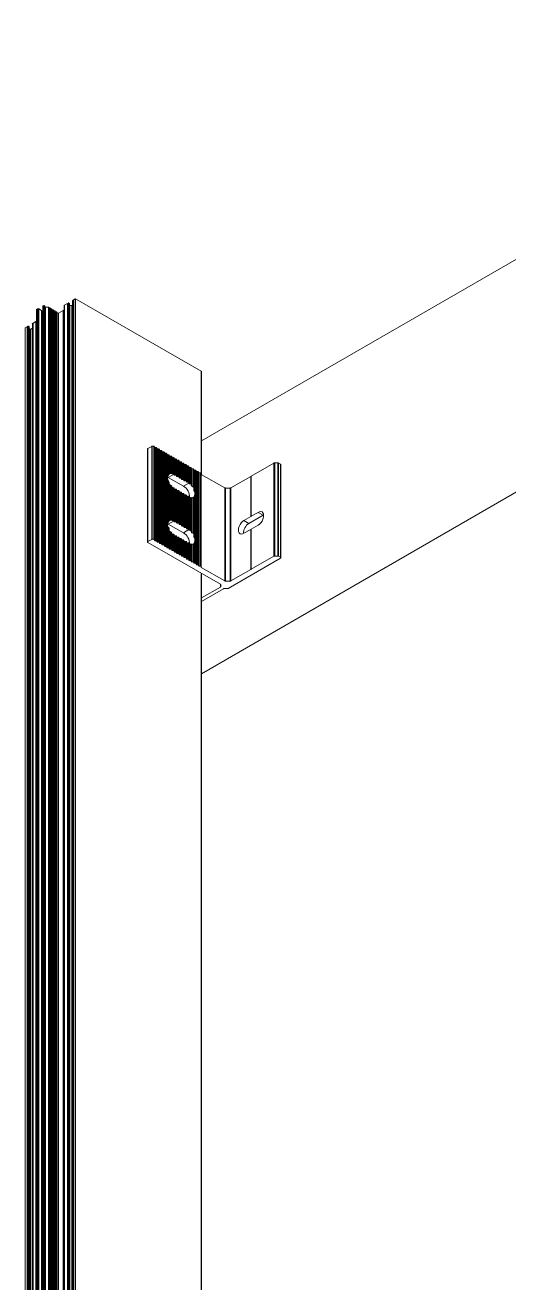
# Model space of a CAD drawing. Header units: millimetres. Extents: x 39 to 459, y 26 to 647.
# Drawn here: x 79.12 to 85.9, y 147.49 to 165.14 of the extents above; entities that cross this region are included whole.
import ezdxf

# ---------------------------------------------------------------- set-up
doc = ezdxf.new("R2010")
doc.units = ezdxf.units.MM

msp = doc.modelspace()

# ---------------------------------------------------------------- linework, layer by layer
at = {"color": 7, "linetype": 'Continuous', "lineweight": 15}
for p, q in [((91.695, 165.137), (81.588, 159.304)), ((81.588, 156.037), (91.695, 161.871)), ((79.276, 161.146), (79.276, 130.44)), ((79.277, 161.147), (79.29, 161.155)), ((79.277, 161.147), (79.277, 130.441)), ((79.29, 161.155), (79.29, 130.449)), ((79.293, 161.155), (79.293, 130.45)), ((79.293, 161.155), (79.304, 161.155)), ((79.304, 161.155), (79.304, 130.45)), ((79.307, 161.155), (79.307, 130.449)), ((79.307, 161.155), (79.343, 161.133)), ((79.343, 161.133), (79.343, 130.428)), ((79.362, 161.195), (79.362, 130.49)), ((79.363, 161.197), (79.376, 161.204)), ((79.363, 161.197), (79.363, 130.491)), ((79.376, 161.204), (79.376, 130.499)), ((79.382, 161.204), (79.382, 130.499)), ((79.382, 161.204), (79.39, 161.199)), ((79.39, 161.199), (79.39, 130.494)), ((79.391, 130.492), (79.391, 161.198)), ((79.391, 161.187), (79.4, 161.182)), ((79.4, 161.182), (79.4, 130.477)), ((79.403, 161.182), (79.403, 130.476)), ((79.403, 161.182), (79.441, 161.182)), ((79.441, 161.182), (79.441, 130.476)), ((79.447, 161.178), (79.447, 130.472)), ((79.453, 161.169), (79.453, 130.463)), ((79.453, 161.169), (79.464, 161.169)), ((79.464, 161.169), (79.464, 130.463)), ((79.47, 161.165), (79.47, 130.459)), ((79.476, 161.156), (79.476, 130.45)), ((79.476, 161.156), (79.486, 161.156)), ((79.486, 161.156), (79.486, 130.45)), ((79.492, 161.152), (79.492, 130.446)), ((79.498, 161.142), (79.498, 130.437)), ((79.498, 161.142), (79.509, 161.142)), ((79.509, 161.142), (79.509, 130.437)), ((79.515, 161.139), (79.515, 130.433)), ((79.584, 161.096), (79.648, 161.133)), ((79.648, 161.133), (79.648, 128.14)), ((79.648, 161.133), (79.656, 161.133)), ((79.656, 161.137), (79.663, 161.141)), ((79.656, 161.137), (79.656, 128.145)), ((79.663, 161.202), (79.663, 128.21)), ((79.669, 161.21), (79.708, 161.233)), ((79.669, 161.21), (79.669, 128.218)), ((79.708, 161.233), (79.708, 128.241)), ((79.709, 161.233), (79.719, 161.238)), ((79.709, 161.233), (79.709, 128.241)), ((79.719, 161.238), (79.719, 128.246)), ((79.728, 161.238), (79.728, 128.246)), ((79.728, 161.238), (79.737, 161.233)), ((79.737, 161.233), (79.737, 128.241)), ((79.738, 128.239), (79.738, 161.231)), ((79.738, 161.206), (79.742, 161.204)), ((79.742, 161.204), (79.742, 128.211)), ((79.742, 161.204), (79.771, 161.204)), ((79.771, 161.204), (79.782, 161.21)), ((79.771, 161.204), (79.771, 128.211)), ((79.782, 161.273), (79.782, 128.281)), ((79.784, 161.275), (79.793, 161.282)), ((79.784, 161.275), (79.784, 128.283)), ((79.793, 161.282), (79.819, 161.297)), ((79.793, 161.282), (79.793, 128.29)), ((79.793, 161.282), (79.793, 128.289)), ((79.819, 161.297), (79.819, 128.304)), ((79.824, 161.297), (79.824, 128.304)), ((79.824, 161.297), (81.586, 160.28)), ((79.218, 160.949), (79.227, 160.955)), ((79.227, 160.955), (79.267, 160.978)), ((79.227, 160.955), (79.227, 127.963)), ((79.227, 160.955), (79.227, 127.963)), ((79.267, 160.978), (79.267, 127.986)), ((79.343, 161.127), (79.352, 161.128)), ((79.352, 161.128), (79.352, 130.423)), ((79.352, 161.128), (79.362, 161.123)), ((79.521, 161.129), (79.521, 130.424)), ((79.521, 161.129), (79.532, 161.129)), ((79.532, 161.129), (79.532, 130.424)), ((79.538, 161.126), (79.538, 130.42)), ((79.544, 161.116), (79.544, 130.411)), ((79.544, 161.116), (79.554, 161.116)), ((79.554, 161.116), (79.554, 130.411)), ((79.56, 161.113), (79.56, 130.407)), ((79.561, 161.105), (79.561, 130.4)), ((79.561, 161.105), (79.578, 161.096)), ((79.578, 161.096), (79.578, 130.39)), ((79.584, 161.096), (79.584, 130.39)), ((79.116, 160.89), (79.116, 127.898)), ((79.117, 160.892), (79.143, 160.906)), ((79.117, 160.892), (79.117, 127.899)), ((79.143, 160.907), (79.154, 160.912)), ((79.143, 160.907), (79.143, 127.914)), ((79.143, 160.906), (79.143, 127.914)), ((79.154, 160.912), (79.154, 127.92)), ((79.162, 160.912), (79.162, 127.919)), ((79.162, 160.912), (79.171, 160.906)), ((79.171, 160.906), (79.171, 127.914)), ((79.172, 127.912), (79.172, 160.905)), ((79.172, 160.88), (79.188, 160.871)), ((79.188, 160.871), (79.188, 127.878)), ((79.194, 160.871), (79.217, 160.884)), ((79.194, 160.871), (79.194, 127.878)), ((79.217, 160.947), (79.217, 127.954)), ((79.218, 160.949), (79.218, 127.957)), ((81.588, 158.833), (81.588, 160.278)), ((80.834, 159.191), (80.834, 157.884)), ((80.838, 159.197), (80.891, 159.227)), ((80.838, 159.197), (80.838, 157.891)), ((80.891, 159.227), (80.891, 157.921)), ((80.898, 159.229), (80.898, 157.923)), ((80.898, 159.229), (80.92, 159.229)), ((80.92, 159.229), (80.92, 157.923)), ((80.93, 159.223), (80.93, 157.917)), ((80.94, 159.209), (80.94, 157.903)), ((80.94, 159.209), (80.955, 159.209)), ((80.955, 159.209), (80.955, 157.903)), ((80.965, 159.204), (80.965, 157.897)), ((80.975, 159.19), (80.975, 157.883)), ((80.975, 159.19), (80.989, 159.19)), ((80.989, 159.19), (80.989, 157.883)), ((80.999, 159.184), (80.999, 157.877)), ((81.009, 159.17), (81.009, 157.863)), ((81.009, 159.17), (81.023, 159.17)), ((81.023, 159.17), (81.023, 157.863)), ((81.033, 159.164), (81.033, 157.857)), ((81.043, 159.15), (81.043, 157.843)), ((81.043, 159.15), (81.058, 159.15)), ((81.058, 159.15), (81.058, 157.843)), ((81.068, 159.144), (81.068, 157.837)), ((81.078, 159.13), (81.078, 157.823)), ((81.078, 159.13), (81.092, 159.13)), ((81.092, 159.13), (81.092, 157.823)), ((81.102, 159.124), (81.102, 157.818)), ((81.112, 159.11), (81.112, 158.789)), ((81.112, 159.11), (81.126, 159.11)), ((81.126, 159.11), (81.126, 158.823)), ((81.136, 159.104), (81.136, 158.837)), ((81.146, 159.09), (81.146, 158.843)), ((81.146, 159.09), (81.161, 159.09)), ((81.161, 159.09), (81.161, 158.848)), ((81.171, 159.085), (81.171, 158.848)), ((81.181, 159.071), (81.181, 158.84)), ((81.181, 159.071), (81.195, 159.071)), ((81.195, 159.071), (81.195, 158.841)), ((81.205, 159.065), (81.205, 158.836)), ((81.215, 159.051), (81.215, 158.822)), ((81.215, 159.051), (81.229, 159.051)), ((81.229, 159.051), (81.229, 158.822)), ((81.239, 159.045), (81.239, 158.816)), ((81.249, 159.031), (81.249, 158.802)), ((81.249, 159.031), (81.264, 159.031)), ((81.264, 159.031), (81.264, 158.802)), ((81.274, 159.025), (81.274, 158.797)), ((81.205, 158.837), (81.124, 158.791)), ((81.284, 159.011), (81.284, 158.782)), ((81.284, 159.011), (81.298, 159.011)), ((81.298, 159.011), (81.298, 158.782)), ((81.308, 159.005), (81.308, 158.777)), ((81.318, 158.991), (81.318, 158.763)), ((81.318, 158.991), (81.332, 158.991)), ((81.332, 158.991), (81.332, 158.763)), ((81.342, 158.986), (81.342, 158.757)), ((81.352, 158.972), (81.352, 158.743)), ((81.352, 158.972), (81.367, 158.972)), ((81.367, 158.972), (81.367, 158.743)), ((81.377, 158.966), (81.377, 158.737)), ((81.387, 158.952), (81.387, 158.723)), ((81.387, 158.952), (81.401, 158.952)), ((81.401, 158.952), (81.401, 158.723)), ((81.411, 158.946), (81.411, 158.717)), ((81.421, 158.932), (81.421, 158.702)), ((81.421, 158.932), (81.435, 158.932)), ((81.435, 158.932), (81.435, 158.701)), ((81.445, 158.926), (81.445, 158.691)), ((81.455, 158.912), (81.455, 158.667)), ((81.455, 158.912), (81.47, 158.912)), ((81.47, 158.912), (81.47, 158.661)), ((81.48, 158.906), (81.48, 158.644)), ((81.49, 158.892), (81.49, 158.595)), ((81.49, 158.892), (81.504, 158.892)), ((81.504, 158.892), (81.504, 157.586)), ((81.514, 158.886), (81.514, 157.58)), ((81.524, 158.872), (81.524, 157.566)), ((81.524, 158.872), (81.538, 158.872)), ((81.538, 158.872), (81.538, 157.566)), ((81.548, 158.867), (81.548, 157.56)), ((81.558, 158.853), (81.558, 157.546)), ((81.558, 158.853), (81.573, 158.853)), ((81.573, 158.853), (81.573, 157.546)), ((81.583, 158.847), (81.583, 157.54)), ((82.288, 158.81), (82.604, 158.992)), ((82.604, 158.992), (82.604, 157.686)), ((82.616, 158.995), (82.616, 157.688)), ((82.616, 158.995), (82.659, 158.995)), ((82.659, 158.995), (82.659, 157.688)), ((82.67, 158.992), (82.67, 157.686)), ((82.67, 158.992), (82.697, 158.977)), ((82.697, 158.977), (82.697, 157.67)), ((82.701, 157.664), (82.701, 158.97)), ((81.112, 158.778), (81.112, 158.136)), ((81.113, 158.796), (81.124, 158.791)), ((81.336, 158.668), (81.124, 158.791)), ((81.126, 158.744), (81.126, 158.17)), ((81.136, 158.719), (81.136, 158.184)), ((81.146, 158.685), (81.146, 158.189)), ((81.161, 158.679), (81.161, 158.195)), ((81.171, 158.668), (81.171, 158.195)), ((81.205, 158.828), (81.205, 158.836)), ((81.229, 158.822), (81.215, 158.822)), ((81.239, 158.808), (81.239, 158.816)), ((81.264, 158.802), (81.249, 158.802)), ((81.274, 158.788), (81.274, 158.797)), ((81.298, 158.782), (81.284, 158.782)), ((81.308, 158.768), (81.308, 158.777)), ((81.332, 158.763), (81.318, 158.763)), ((81.411, 158.712), (81.336, 158.668)), ((81.342, 158.749), (81.342, 158.757)), ((81.367, 158.743), (81.352, 158.743)), ((81.377, 158.729), (81.377, 158.737)), ((81.401, 158.723), (81.387, 158.723)), ((81.411, 158.712), (81.411, 158.717)), ((81.586, 158.834), (81.586, 157.528)), ((81.915, 158.644), (81.586, 158.834)), ((82.002, 158.644), (82.279, 158.805)), ((82.279, 158.805), (82.279, 158.241)), ((82.288, 158.805), (82.279, 158.805)), ((82.288, 158.81), (82.288, 158.246)), ((81.181, 158.648), (81.181, 158.187)), ((81.195, 158.646), (81.195, 158.188)), ((81.205, 158.64), (81.205, 158.183)), ((81.215, 158.626), (81.215, 158.169)), ((81.229, 158.626), (81.215, 158.626)), ((81.229, 158.626), (81.229, 158.169)), ((81.239, 158.62), (81.239, 158.163)), ((81.249, 158.606), (81.249, 158.149)), ((81.264, 158.606), (81.249, 158.606)), ((81.264, 158.606), (81.264, 158.149)), ((81.274, 158.601), (81.274, 158.143)), ((81.284, 158.586), (81.284, 158.129)), ((81.298, 158.586), (81.284, 158.586)), ((81.298, 158.586), (81.298, 158.129)), ((81.308, 158.581), (81.308, 158.123)), ((81.318, 158.567), (81.318, 158.109)), ((81.332, 158.567), (81.318, 158.567)), ((81.332, 158.567), (81.332, 158.109)), ((81.342, 158.561), (81.342, 158.104)), ((81.352, 158.547), (81.352, 158.09)), ((81.367, 158.547), (81.352, 158.547)), ((81.367, 158.547), (81.367, 158.09)), ((81.377, 158.541), (81.377, 158.084)), ((81.387, 158.527), (81.387, 158.07)), ((81.401, 158.527), (81.387, 158.527)), ((81.401, 158.527), (81.401, 158.07)), ((81.411, 158.521), (81.411, 158.064)), ((81.421, 158.508), (81.421, 158.049)), ((81.435, 158.51), (81.435, 158.047)), ((81.445, 158.508), (81.445, 158.038)), ((81.455, 158.503), (81.455, 158.014)), ((81.47, 158.51), (81.47, 158.008)), ((81.48, 158.644), (81.48, 158.625)), ((81.48, 158.518), (81.48, 158.515)), ((81.48, 158.515), (81.48, 157.991)), ((81.49, 158.536), (81.49, 157.942)), ((81.915, 158.644), (81.915, 157.338)), ((81.926, 158.642), (81.926, 157.335)), ((81.926, 158.642), (81.99, 158.642)), ((81.99, 158.642), (81.99, 157.335)), ((82.002, 158.644), (82.002, 157.338)), ((81.124, 158.137), (81.113, 158.143)), ((81.205, 158.184), (81.124, 158.137)), ((81.336, 158.015), (81.124, 158.137)), ((81.205, 158.175), (81.205, 158.183)), ((81.229, 158.169), (81.215, 158.169)), ((81.239, 158.155), (81.239, 158.163)), ((81.264, 158.149), (81.249, 158.149)), ((81.274, 158.135), (81.274, 158.143)), ((82.185, 158.187), (82.279, 158.241)), ((82.255, 158.146), (82.185, 158.187)), ((82.453, 158.26), (82.255, 158.146)), ((82.279, 158.241), (82.288, 158.241)), ((82.288, 158.246), (82.383, 158.301)), ((82.288, 158.246), (82.288, 158.241)), ((82.453, 158.26), (82.383, 158.301)), ((82.453, 158.26), (82.46, 158.264)), ((81.112, 158.125), (81.112, 157.804)), ((81.126, 158.09), (81.126, 157.804)), ((81.136, 158.065), (81.136, 157.798)), ((81.146, 158.032), (81.146, 157.784)), ((81.161, 158.026), (81.161, 157.784)), ((81.171, 158.015), (81.171, 157.778)), ((81.181, 157.994), (81.181, 157.764)), ((81.195, 157.993), (81.195, 157.764)), ((81.205, 157.987), (81.205, 157.758)), ((81.215, 157.973), (81.215, 157.744)), ((81.229, 157.973), (81.215, 157.973)), ((81.229, 157.973), (81.229, 157.744)), ((81.239, 157.967), (81.239, 157.738)), ((81.298, 158.129), (81.284, 158.129)), ((81.308, 158.115), (81.308, 158.123)), ((81.332, 158.109), (81.318, 158.109)), ((81.411, 158.058), (81.336, 158.015)), ((81.342, 158.095), (81.342, 158.104)), ((81.367, 158.09), (81.352, 158.09)), ((81.377, 158.075), (81.377, 158.084)), ((81.401, 158.07), (81.387, 158.07)), ((81.411, 158.058), (81.411, 158.064)), ((81.48, 157.972), (81.48, 157.991)), ((82.185, 158.007), (82.279, 158.062)), ((82.279, 158.062), (82.279, 157.498)), ((82.279, 158.062), (82.288, 158.062)), ((82.288, 158.066), (82.383, 158.121)), ((82.288, 158.066), (82.288, 157.503)), ((80.838, 157.891), (80.891, 157.921)), ((81.855, 157.291), (80.838, 157.878)), ((80.898, 157.923), (80.92, 157.923)), ((80.93, 157.917), (80.93, 157.909)), ((80.94, 157.903), (80.955, 157.903)), ((80.965, 157.897), (80.965, 157.889)), ((80.975, 157.883), (80.989, 157.883)), ((80.999, 157.877), (80.999, 157.869)), ((81.009, 157.863), (81.023, 157.863)), ((81.033, 157.857), (81.033, 157.849)), ((81.043, 157.843), (81.058, 157.843)), ((81.068, 157.837), (81.068, 157.829)), ((81.078, 157.823), (81.092, 157.823)), ((81.102, 157.818), (81.102, 157.809)), ((81.112, 157.804), (81.126, 157.804)), ((81.136, 157.798), (81.136, 157.79)), ((81.146, 157.784), (81.161, 157.784)), ((81.171, 157.778), (81.171, 157.77)), ((81.249, 157.953), (81.249, 157.724)), ((81.264, 157.953), (81.249, 157.953)), ((81.264, 157.953), (81.264, 157.724)), ((81.274, 157.947), (81.274, 157.719)), ((81.284, 157.933), (81.284, 157.705)), ((81.298, 157.933), (81.284, 157.933)), ((81.298, 157.933), (81.298, 157.705)), ((81.308, 157.927), (81.308, 157.699)), ((81.318, 157.913), (81.318, 157.685)), ((81.332, 157.913), (81.318, 157.913)), ((81.332, 157.913), (81.332, 157.685)), ((81.342, 157.908), (81.342, 157.679)), ((81.352, 157.894), (81.352, 157.665)), ((81.367, 157.894), (81.352, 157.894)), ((81.367, 157.894), (81.367, 157.665)), ((81.377, 157.888), (81.377, 157.659)), ((81.387, 157.874), (81.387, 157.645)), ((81.401, 157.874), (81.387, 157.874)), ((81.401, 157.874), (81.401, 157.645)), ((81.411, 157.868), (81.411, 157.639)), ((81.421, 157.855), (81.421, 157.625)), ((81.435, 157.856), (81.435, 157.625)), ((81.445, 157.854), (81.445, 157.619)), ((81.455, 157.85), (81.455, 157.605)), ((81.47, 157.856), (81.47, 157.605)), ((81.48, 157.862), (81.48, 157.864)), ((81.48, 157.862), (81.48, 157.6)), ((81.49, 157.883), (81.49, 157.586)), ((81.181, 157.764), (81.195, 157.764)), ((81.205, 157.758), (81.205, 157.75)), ((81.215, 157.744), (81.229, 157.744)), ((81.239, 157.738), (81.239, 157.73)), ((81.249, 157.724), (81.264, 157.724)), ((81.274, 157.719), (81.274, 157.71)), ((81.284, 157.705), (81.298, 157.705)), ((81.308, 157.699), (81.308, 157.69)), ((81.318, 157.685), (81.332, 157.685)), ((81.342, 157.679), (81.342, 157.671)), ((81.352, 157.665), (81.367, 157.665)), ((81.377, 157.659), (81.377, 157.651)), ((81.387, 157.645), (81.401, 157.645)), ((81.411, 157.639), (81.411, 157.631)), ((81.421, 157.625), (81.435, 157.625)), ((81.445, 157.619), (81.445, 157.611)), ((81.455, 157.605), (81.47, 157.605)), ((81.963, 157.234), (82.697, 157.657)), ((82.288, 157.503), (82.604, 157.686)), ((82.616, 157.688), (82.659, 157.688)), ((82.67, 157.686), (82.697, 157.67)), ((81.48, 157.6), (81.48, 157.591)), ((81.49, 157.586), (81.504, 157.586)), ((81.514, 157.58), (81.514, 157.572)), ((81.524, 157.566), (81.538, 157.566)), ((81.548, 157.56), (81.548, 157.552)), ((81.558, 157.546), (81.573, 157.546)), ((81.583, 157.54), (81.583, 157.532)), ((81.915, 157.338), (81.586, 157.528)), ((81.588, 128.972), (81.588, 157.445)), ((82.002, 157.338), (82.279, 157.498)), ((82.288, 157.498), (82.279, 157.498)), ((82.288, 157.498), (82.288, 157.503)), ((81.588, 157.099), (81.855, 157.253)), ((81.859, 157.259), (81.859, 157.284)), ((81.926, 157.335), (81.99, 157.335)), ((81.588, 157.05), (81.897, 157.228)), ((81.952, 157.231), (81.908, 157.231))]:
    msp.add_line(p, q, dxfattribs=at)
at = {"color": 8, "linetype": 'Continuous', "lineweight": 15}
for p, q in [((81.586, 160.28), (81.586, 158.834)), ((81.586, 157.446), (81.586, 128.972)), ((81.855, 157.291), (81.855, 157.253))]:
    msp.add_line(p, q, dxfattribs=at)
at = {"color": 7, "linetype": 'Continuous', "lineweight": 15, "flags": 128}
for points in [[(79.441, 161.182), (79.442, 161.182), (79.443, 161.181), (79.444, 161.181), (79.445, 161.181), (79.446, 161.18), (79.447, 161.179), (79.447, 161.179), (79.447, 161.178)], [(79.447, 161.172), (79.447, 161.171), (79.448, 161.171), (79.448, 161.17), (79.449, 161.17), (79.45, 161.169), (79.451, 161.169), (79.452, 161.169), (79.453, 161.169)], [(79.464, 161.169), (79.465, 161.169), (79.466, 161.168), (79.467, 161.168), (79.468, 161.168), (79.469, 161.167), (79.469, 161.166), (79.47, 161.166), (79.47, 161.165)], [(79.47, 161.159), (79.47, 161.158), (79.47, 161.158), (79.471, 161.157), (79.472, 161.157), (79.472, 161.156), (79.473, 161.156), (79.475, 161.156), (79.476, 161.156)], [(79.486, 161.156), (79.488, 161.155), (79.489, 161.155), (79.49, 161.155), (79.491, 161.155), (79.491, 161.154), (79.492, 161.153), (79.492, 161.153), (79.492, 161.152)], [(79.492, 161.146), (79.493, 161.145), (79.493, 161.145), (79.493, 161.144), (79.494, 161.143), (79.495, 161.143), (79.496, 161.143), (79.497, 161.143), (79.498, 161.142)], [(79.509, 161.142), (79.51, 161.142), (79.511, 161.142), (79.512, 161.142), (79.513, 161.141), (79.514, 161.141), (79.515, 161.14), (79.515, 161.14), (79.515, 161.139)], [(79.515, 161.133), (79.515, 161.132), (79.515, 161.132), (79.516, 161.131), (79.517, 161.13), (79.518, 161.13), (79.519, 161.13), (79.52, 161.129), (79.521, 161.129)], [(79.532, 161.129), (79.533, 161.129), (79.534, 161.129), (79.535, 161.129), (79.536, 161.128), (79.537, 161.128), (79.537, 161.127), (79.538, 161.127), (79.538, 161.126)], [(79.538, 161.12), (79.538, 161.119), (79.538, 161.118), (79.539, 161.118), (79.539, 161.117), (79.54, 161.117), (79.541, 161.117), (79.542, 161.116), (79.544, 161.116)], [(79.554, 161.116), (79.555, 161.116), (79.557, 161.116), (79.558, 161.116), (79.559, 161.115), (79.559, 161.115), (79.56, 161.114), (79.56, 161.114), (79.56, 161.113)], [(80.92, 159.229), (80.922, 159.229), (80.924, 159.229), (80.926, 159.228), (80.927, 159.227), (80.929, 159.227), (80.93, 159.226), (80.93, 159.225), (80.93, 159.223)], [(80.93, 159.215), (80.931, 159.214), (80.931, 159.213), (80.932, 159.212), (80.933, 159.211), (80.935, 159.21), (80.936, 159.21), (80.938, 159.209), (80.94, 159.209)], [(80.955, 159.209), (80.957, 159.209), (80.958, 159.209), (80.96, 159.208), (80.962, 159.208), (80.963, 159.207), (80.964, 159.206), (80.964, 159.205), (80.965, 159.204)], [(80.965, 159.195), (80.965, 159.194), (80.965, 159.193), (80.966, 159.192), (80.968, 159.191), (80.969, 159.191), (80.971, 159.19), (80.973, 159.19), (80.975, 159.19)], [(80.989, 159.19), (80.991, 159.189), (80.993, 159.189), (80.995, 159.189), (80.996, 159.188), (80.997, 159.187), (80.998, 159.186), (80.999, 159.185), (80.999, 159.184)], [(80.999, 159.175), (80.999, 159.174), (81, 159.173), (81.001, 159.172), (81.002, 159.171), (81.003, 159.171), (81.005, 159.17), (81.007, 159.17), (81.009, 159.17)], [(81.023, 159.17), (81.025, 159.17), (81.027, 159.169), (81.029, 159.169), (81.03, 159.168), (81.032, 159.167), (81.033, 159.166), (81.033, 159.165), (81.033, 159.164)], [(81.033, 159.156), (81.034, 159.155), (81.034, 159.153), (81.035, 159.152), (81.036, 159.152), (81.038, 159.151), (81.04, 159.15), (81.041, 159.15), (81.043, 159.15)], [(81.058, 159.15), (81.06, 159.15), (81.062, 159.149), (81.063, 159.149), (81.065, 159.148), (81.066, 159.147), (81.067, 159.146), (81.067, 159.145), (81.068, 159.144)], [(81.068, 159.136), (81.068, 159.135), (81.068, 159.134), (81.069, 159.133), (81.071, 159.132), (81.072, 159.131), (81.074, 159.131), (81.076, 159.13), (81.078, 159.13)], [(81.092, 159.13), (81.094, 159.13), (81.096, 159.13), (81.098, 159.129), (81.099, 159.128), (81.1, 159.128), (81.101, 159.127), (81.102, 159.125), (81.102, 159.124)], [(81.102, 159.116), (81.102, 159.115), (81.103, 159.114), (81.104, 159.113), (81.105, 159.112), (81.106, 159.111), (81.108, 159.111), (81.11, 159.11), (81.112, 159.11)], [(81.126, 159.11), (81.128, 159.11), (81.13, 159.11), (81.132, 159.109), (81.133, 159.109), (81.135, 159.108), (81.136, 159.107), (81.136, 159.106), (81.136, 159.104)], [(81.136, 159.096), (81.137, 159.095), (81.137, 159.094), (81.138, 159.093), (81.139, 159.092), (81.141, 159.091), (81.143, 159.091), (81.144, 159.091), (81.146, 159.09)], [(81.161, 159.09), (81.163, 159.09), (81.165, 159.09), (81.166, 159.089), (81.168, 159.089), (81.169, 159.088), (81.17, 159.087), (81.171, 159.086), (81.171, 159.085)], [(81.171, 159.076), (81.171, 159.075), (81.171, 159.074), (81.172, 159.073), (81.174, 159.072), (81.175, 159.072), (81.177, 159.071), (81.179, 159.071), (81.181, 159.071)], [(81.195, 159.071), (81.197, 159.07), (81.199, 159.07), (81.201, 159.07), (81.202, 159.069), (81.203, 159.068), (81.204, 159.067), (81.205, 159.066), (81.205, 159.065)], [(81.205, 159.057), (81.205, 159.055), (81.206, 159.054), (81.207, 159.053), (81.208, 159.052), (81.209, 159.052), (81.211, 159.051), (81.213, 159.051), (81.215, 159.051)], [(81.229, 159.051), (81.231, 159.051), (81.233, 159.05), (81.235, 159.05), (81.236, 159.049), (81.238, 159.048), (81.239, 159.047), (81.239, 159.046), (81.239, 159.045)], [(81.239, 159.037), (81.24, 159.036), (81.24, 159.035), (81.241, 159.034), (81.242, 159.033), (81.244, 159.032), (81.246, 159.031), (81.247, 159.031), (81.249, 159.031)], [(81.264, 159.031), (81.266, 159.031), (81.268, 159.031), (81.269, 159.03), (81.271, 159.029), (81.272, 159.028), (81.273, 159.027), (81.274, 159.026), (81.274, 159.025)], [(81.274, 159.017), (81.274, 159.016), (81.275, 159.015), (81.275, 159.014), (81.277, 159.013), (81.278, 159.012), (81.28, 159.012), (81.282, 159.011), (81.284, 159.011)], [(81.161, 158.848), (81.161, 158.848), (81.164, 158.849), (81.167, 158.85), (81.17, 158.849), (81.171, 158.849), (81.171, 158.848)], [(81.171, 158.848), (81.171, 158.847), (81.171, 158.845), (81.171, 158.843)], [(81.171, 158.843), (81.171, 158.843), (81.172, 158.842), (81.173, 158.841), (81.176, 158.84), (81.18, 158.84), (81.181, 158.84)], [(81.298, 159.011), (81.3, 159.011), (81.302, 159.011), (81.304, 159.01), (81.305, 159.009), (81.306, 159.009), (81.307, 159.008), (81.308, 159.007), (81.308, 159.005)], [(81.308, 158.997), (81.308, 158.996), (81.309, 158.995), (81.31, 158.994), (81.311, 158.993), (81.313, 158.992), (81.314, 158.992), (81.316, 158.991), (81.318, 158.991)], [(81.332, 158.991), (81.334, 158.991), (81.336, 158.991), (81.338, 158.99), (81.339, 158.99), (81.341, 158.989), (81.342, 158.988), (81.342, 158.987), (81.342, 158.986)], [(81.342, 158.977), (81.343, 158.976), (81.343, 158.975), (81.344, 158.974), (81.345, 158.973), (81.347, 158.972), (81.349, 158.972), (81.35, 158.972), (81.352, 158.972)], [(81.367, 158.972), (81.369, 158.971), (81.371, 158.971), (81.372, 158.971), (81.374, 158.97), (81.375, 158.969), (81.376, 158.968), (81.377, 158.967), (81.377, 158.966)], [(81.377, 158.957), (81.377, 158.956), (81.378, 158.955), (81.378, 158.954), (81.38, 158.953), (81.381, 158.953), (81.383, 158.952), (81.385, 158.952), (81.387, 158.952)], [(81.401, 158.952), (81.403, 158.952), (81.405, 158.951), (81.407, 158.951), (81.408, 158.95), (81.409, 158.949), (81.41, 158.948), (81.411, 158.947), (81.411, 158.946)], [(81.411, 158.938), (81.411, 158.937), (81.412, 158.935), (81.413, 158.934), (81.414, 158.934), (81.416, 158.933), (81.417, 158.932), (81.419, 158.932), (81.421, 158.932)], [(81.435, 158.932), (81.437, 158.932), (81.439, 158.931), (81.441, 158.931), (81.443, 158.93), (81.444, 158.929), (81.445, 158.928), (81.445, 158.927), (81.445, 158.926)], [(81.445, 158.918), (81.446, 158.917), (81.446, 158.916), (81.447, 158.915), (81.448, 158.914), (81.45, 158.913), (81.452, 158.912), (81.454, 158.912), (81.455, 158.912)], [(81.47, 158.912), (81.472, 158.912), (81.474, 158.912), (81.475, 158.911), (81.477, 158.91), (81.478, 158.909), (81.479, 158.908), (81.48, 158.907), (81.48, 158.906)], [(81.48, 158.898), (81.48, 158.897), (81.481, 158.896), (81.481, 158.895), (81.483, 158.894), (81.484, 158.893), (81.486, 158.893), (81.488, 158.892), (81.49, 158.892)], [(81.504, 158.892), (81.506, 158.892), (81.508, 158.892), (81.51, 158.891), (81.511, 158.891), (81.512, 158.89), (81.513, 158.889), (81.514, 158.888), (81.514, 158.886)], [(81.514, 158.878), (81.514, 158.877), (81.515, 158.876), (81.516, 158.875), (81.517, 158.874), (81.519, 158.873), (81.52, 158.873), (81.522, 158.873), (81.524, 158.872)], [(81.538, 158.872), (81.54, 158.872), (81.542, 158.872), (81.544, 158.871), (81.546, 158.871), (81.547, 158.87), (81.548, 158.869), (81.548, 158.868), (81.548, 158.867)], [(81.548, 158.858), (81.549, 158.857), (81.549, 158.856), (81.55, 158.855), (81.551, 158.854), (81.553, 158.854), (81.555, 158.853), (81.557, 158.853), (81.558, 158.853)], [(81.573, 158.853), (81.575, 158.852), (81.577, 158.852), (81.578, 158.852), (81.58, 158.851), (81.581, 158.85), (81.582, 158.849), (81.583, 158.848), (81.583, 158.847)], [(81.112, 158.778), (81.112, 158.787), (81.112, 158.789)], [(81.215, 158.822), (81.213, 158.822), (81.211, 158.823), (81.209, 158.823), (81.208, 158.824), (81.207, 158.825), (81.206, 158.826), (81.205, 158.827), (81.205, 158.828)], [(81.239, 158.816), (81.239, 158.817), (81.239, 158.819), (81.238, 158.82), (81.236, 158.82), (81.235, 158.821), (81.233, 158.822), (81.231, 158.822), (81.229, 158.822)], [(81.249, 158.802), (81.247, 158.802), (81.246, 158.803), (81.244, 158.803), (81.242, 158.804), (81.241, 158.805), (81.24, 158.806), (81.24, 158.807), (81.239, 158.808)], [(81.274, 158.797), (81.274, 158.798), (81.273, 158.799), (81.272, 158.8), (81.271, 158.801), (81.269, 158.801), (81.268, 158.802), (81.266, 158.802), (81.264, 158.802)], [(81.284, 158.782), (81.282, 158.783), (81.28, 158.783), (81.278, 158.783), (81.277, 158.784), (81.275, 158.785), (81.275, 158.786), (81.274, 158.787), (81.274, 158.788)], [(81.308, 158.777), (81.308, 158.778), (81.307, 158.779), (81.306, 158.78), (81.305, 158.781), (81.304, 158.782), (81.302, 158.782), (81.3, 158.782), (81.298, 158.782)], [(81.318, 158.763), (81.316, 158.763), (81.314, 158.763), (81.313, 158.764), (81.311, 158.764), (81.31, 158.765), (81.309, 158.766), (81.308, 158.767), (81.308, 158.768)], [(81.342, 158.757), (81.342, 158.758), (81.342, 158.759), (81.341, 158.76), (81.339, 158.761), (81.338, 158.762), (81.336, 158.762), (81.334, 158.763), (81.332, 158.763)], [(81.352, 158.743), (81.35, 158.743), (81.349, 158.743), (81.347, 158.744), (81.345, 158.745), (81.344, 158.745), (81.343, 158.746), (81.343, 158.747), (81.342, 158.749)], [(81.377, 158.737), (81.377, 158.738), (81.376, 158.739), (81.375, 158.74), (81.374, 158.741), (81.372, 158.742), (81.371, 158.742), (81.369, 158.743), (81.367, 158.743)], [(81.387, 158.723), (81.385, 158.723), (81.383, 158.723), (81.381, 158.724), (81.38, 158.725), (81.378, 158.726), (81.378, 158.727), (81.377, 158.728), (81.377, 158.729)], [(81.411, 158.717), (81.411, 158.718), (81.41, 158.719), (81.409, 158.72), (81.408, 158.721), (81.407, 158.722), (81.405, 158.723), (81.403, 158.723), (81.401, 158.723)], [(81.411, 158.712), (81.411, 158.71), (81.411, 158.709)], [(81.445, 158.691), (81.445, 158.687), (81.445, 158.684), (81.445, 158.68)], [(81.215, 158.626), (81.213, 158.626), (81.211, 158.627), (81.209, 158.627), (81.208, 158.628), (81.207, 158.629), (81.206, 158.63), (81.205, 158.631), (81.205, 158.632)], [(81.239, 158.62), (81.239, 158.621), (81.239, 158.623), (81.238, 158.624), (81.236, 158.624), (81.235, 158.625), (81.233, 158.626), (81.231, 158.626), (81.229, 158.626)], [(81.249, 158.606), (81.247, 158.606), (81.246, 158.607), (81.244, 158.607), (81.242, 158.608), (81.241, 158.609), (81.24, 158.61), (81.24, 158.611), (81.239, 158.612)], [(81.274, 158.601), (81.274, 158.602), (81.273, 158.603), (81.272, 158.604), (81.271, 158.605), (81.269, 158.605), (81.268, 158.606), (81.266, 158.606), (81.264, 158.606)], [(81.284, 158.586), (81.282, 158.587), (81.28, 158.587), (81.278, 158.587), (81.277, 158.588), (81.275, 158.589), (81.275, 158.59), (81.274, 158.591), (81.274, 158.592)], [(81.308, 158.581), (81.308, 158.582), (81.307, 158.583), (81.306, 158.584), (81.305, 158.585), (81.304, 158.586), (81.302, 158.586), (81.3, 158.586), (81.298, 158.586)], [(81.318, 158.567), (81.316, 158.567), (81.314, 158.567), (81.313, 158.568), (81.311, 158.568), (81.31, 158.569), (81.309, 158.57), (81.308, 158.571), (81.308, 158.572)], [(81.342, 158.561), (81.342, 158.562), (81.342, 158.563), (81.341, 158.564), (81.339, 158.565), (81.338, 158.566), (81.336, 158.566), (81.334, 158.567), (81.332, 158.567)], [(81.352, 158.547), (81.35, 158.547), (81.349, 158.547), (81.347, 158.548), (81.345, 158.549), (81.344, 158.549), (81.343, 158.55), (81.343, 158.551), (81.342, 158.553)], [(81.377, 158.541), (81.377, 158.542), (81.376, 158.543), (81.375, 158.544), (81.374, 158.545), (81.372, 158.546), (81.371, 158.546), (81.369, 158.547), (81.367, 158.547)], [(81.387, 158.527), (81.385, 158.527), (81.383, 158.527), (81.381, 158.528), (81.38, 158.529), (81.378, 158.53), (81.378, 158.531), (81.377, 158.532), (81.377, 158.533)], [(81.411, 158.521), (81.411, 158.522), (81.41, 158.523), (81.409, 158.524), (81.408, 158.525), (81.407, 158.526), (81.405, 158.527), (81.403, 158.527), (81.401, 158.527)], [(81.421, 158.508), (81.419, 158.508), (81.416, 158.509), (81.413, 158.51), (81.412, 158.511), (81.411, 158.513)], [(81.445, 158.508), (81.445, 158.508), (81.444, 158.509), (81.442, 158.51), (81.439, 158.51), (81.436, 158.51), (81.435, 158.51)], [(81.455, 158.503), (81.455, 158.503), (81.452, 158.502), (81.448, 158.502), (81.446, 158.502), (81.445, 158.503), (81.445, 158.503)], [(82.383, 158.121), (82.403, 158.136), (82.421, 158.156), (82.438, 158.179), (82.45, 158.205), (82.458, 158.231), (82.46, 158.256), (82.458, 158.278), (82.45, 158.295), (82.438, 158.306), (82.421, 158.311), (82.403, 158.309), (82.383, 158.301)], [(81.112, 158.136), (81.112, 158.134), (81.112, 158.125)], [(81.171, 158.195), (81.171, 158.195), (81.17, 158.196), (81.168, 158.196), (81.164, 158.196), (81.161, 158.195)], [(81.171, 158.19), (81.171, 158.192), (81.171, 158.193), (81.171, 158.195)], [(81.181, 158.187), (81.179, 158.187), (81.176, 158.187), (81.173, 158.187), (81.171, 158.188), (81.171, 158.19)], [(81.215, 158.169), (81.213, 158.169), (81.211, 158.169), (81.209, 158.17), (81.208, 158.171), (81.207, 158.171), (81.206, 158.172), (81.205, 158.173), (81.205, 158.175)], [(81.239, 158.163), (81.239, 158.164), (81.239, 158.165), (81.238, 158.166), (81.236, 158.167), (81.235, 158.168), (81.233, 158.168), (81.231, 158.169), (81.229, 158.169)], [(81.249, 158.149), (81.247, 158.149), (81.246, 158.149), (81.244, 158.15), (81.242, 158.151), (81.241, 158.152), (81.24, 158.153), (81.24, 158.154), (81.239, 158.155)], [(81.274, 158.143), (81.274, 158.144), (81.273, 158.145), (81.272, 158.146), (81.271, 158.147), (81.269, 158.148), (81.268, 158.149), (81.266, 158.149), (81.264, 158.149)], [(81.284, 158.129), (81.282, 158.129), (81.28, 158.13), (81.278, 158.13), (81.277, 158.131), (81.275, 158.132), (81.275, 158.133), (81.274, 158.134), (81.274, 158.135)], [(82.185, 158.187), (82.164, 158.172), (82.146, 158.152), (82.13, 158.128), (82.117, 158.103), (82.109, 158.077), (82.107, 158.052), (82.109, 158.03), (82.117, 158.013), (82.13, 158.001), (82.146, 157.996), (82.164, 157.998), (82.185, 158.007)], [(81.215, 157.973), (81.213, 157.973), (81.211, 157.973), (81.209, 157.974), (81.208, 157.975), (81.207, 157.975), (81.206, 157.976), (81.205, 157.977), (81.205, 157.979)], [(81.239, 157.967), (81.239, 157.968), (81.239, 157.969), (81.238, 157.97), (81.236, 157.971), (81.235, 157.972), (81.233, 157.972), (81.231, 157.973), (81.229, 157.973)], [(81.249, 157.953), (81.247, 157.953), (81.246, 157.953), (81.244, 157.954), (81.242, 157.955), (81.241, 157.956), (81.24, 157.957), (81.24, 157.958), (81.239, 157.959)], [(81.308, 158.123), (81.308, 158.125), (81.307, 158.126), (81.306, 158.127), (81.305, 158.127), (81.304, 158.128), (81.302, 158.129), (81.3, 158.129), (81.298, 158.129)], [(81.318, 158.109), (81.316, 158.109), (81.314, 158.11), (81.313, 158.11), (81.311, 158.111), (81.31, 158.112), (81.309, 158.113), (81.308, 158.114), (81.308, 158.115)], [(81.342, 158.104), (81.342, 158.105), (81.342, 158.106), (81.341, 158.107), (81.339, 158.108), (81.338, 158.108), (81.336, 158.109), (81.334, 158.109), (81.332, 158.109)], [(81.352, 158.09), (81.35, 158.09), (81.349, 158.09), (81.347, 158.091), (81.345, 158.091), (81.344, 158.092), (81.343, 158.093), (81.343, 158.094), (81.342, 158.095)], [(81.377, 158.084), (81.377, 158.085), (81.376, 158.086), (81.375, 158.087), (81.374, 158.088), (81.372, 158.089), (81.371, 158.089), (81.369, 158.089), (81.367, 158.09)], [(81.387, 158.07), (81.385, 158.07), (81.383, 158.07), (81.381, 158.071), (81.38, 158.071), (81.378, 158.072), (81.378, 158.073), (81.377, 158.074), (81.377, 158.075)], [(81.411, 158.064), (81.411, 158.065), (81.41, 158.066), (81.409, 158.067), (81.408, 158.068), (81.407, 158.069), (81.405, 158.069), (81.403, 158.07), (81.401, 158.07)], [(81.411, 158.056), (81.411, 158.057), (81.411, 158.058)], [(81.445, 158.026), (81.445, 158.03), (81.445, 158.034), (81.445, 158.038)], [(80.92, 157.923), (80.922, 157.922), (80.924, 157.922), (80.926, 157.922), (80.927, 157.921), (80.929, 157.92), (80.93, 157.919), (80.93, 157.918), (80.93, 157.917)], [(80.93, 157.909), (80.931, 157.907), (80.931, 157.906), (80.932, 157.905), (80.933, 157.904), (80.935, 157.904), (80.936, 157.903), (80.938, 157.903), (80.94, 157.903)], [(80.955, 157.903), (80.957, 157.903), (80.958, 157.902), (80.96, 157.902), (80.962, 157.901), (80.963, 157.9), (80.964, 157.899), (80.964, 157.898), (80.965, 157.897)], [(80.965, 157.889), (80.965, 157.888), (80.965, 157.886), (80.966, 157.885), (80.968, 157.885), (80.969, 157.884), (80.971, 157.883), (80.973, 157.883), (80.975, 157.883)], [(80.989, 157.883), (80.991, 157.883), (80.993, 157.882), (80.995, 157.882), (80.996, 157.881), (80.997, 157.88), (80.998, 157.879), (80.999, 157.878), (80.999, 157.877)], [(80.999, 157.869), (80.999, 157.868), (81, 157.867), (81.001, 157.866), (81.002, 157.865), (81.003, 157.864), (81.005, 157.864), (81.007, 157.863), (81.009, 157.863)], [(81.023, 157.863), (81.025, 157.863), (81.027, 157.863), (81.029, 157.862), (81.03, 157.861), (81.032, 157.861), (81.033, 157.86), (81.033, 157.858), (81.033, 157.857)], [(81.033, 157.849), (81.034, 157.848), (81.034, 157.847), (81.035, 157.846), (81.036, 157.845), (81.038, 157.844), (81.04, 157.844), (81.041, 157.843), (81.043, 157.843)], [(81.058, 157.843), (81.06, 157.843), (81.062, 157.843), (81.063, 157.842), (81.065, 157.842), (81.066, 157.841), (81.067, 157.84), (81.067, 157.839), (81.068, 157.837)], [(81.068, 157.829), (81.068, 157.828), (81.068, 157.827), (81.069, 157.826), (81.071, 157.825), (81.072, 157.824), (81.074, 157.824), (81.076, 157.824), (81.078, 157.823)], [(81.092, 157.823), (81.094, 157.823), (81.096, 157.823), (81.098, 157.822), (81.099, 157.822), (81.1, 157.821), (81.101, 157.82), (81.102, 157.819), (81.102, 157.818)], [(81.102, 157.809), (81.102, 157.808), (81.103, 157.807), (81.104, 157.806), (81.105, 157.805), (81.106, 157.805), (81.108, 157.804), (81.11, 157.804), (81.112, 157.804)], [(81.126, 157.804), (81.128, 157.804), (81.13, 157.803), (81.132, 157.803), (81.133, 157.802), (81.135, 157.801), (81.136, 157.8), (81.136, 157.799), (81.136, 157.798)], [(81.136, 157.79), (81.137, 157.788), (81.137, 157.787), (81.138, 157.786), (81.139, 157.785), (81.141, 157.785), (81.143, 157.784), (81.144, 157.784), (81.146, 157.784)], [(81.161, 157.784), (81.163, 157.784), (81.165, 157.783), (81.166, 157.783), (81.168, 157.782), (81.169, 157.781), (81.17, 157.78), (81.171, 157.779), (81.171, 157.778)], [(81.274, 157.947), (81.274, 157.948), (81.273, 157.949), (81.272, 157.95), (81.271, 157.951), (81.269, 157.952), (81.268, 157.953), (81.266, 157.953), (81.264, 157.953)], [(81.284, 157.933), (81.282, 157.933), (81.28, 157.934), (81.278, 157.934), (81.277, 157.935), (81.275, 157.936), (81.275, 157.937), (81.274, 157.938), (81.274, 157.939)], [(81.308, 157.927), (81.308, 157.929), (81.307, 157.93), (81.306, 157.931), (81.305, 157.931), (81.304, 157.932), (81.302, 157.933), (81.3, 157.933), (81.298, 157.933)], [(81.318, 157.913), (81.316, 157.913), (81.314, 157.914), (81.313, 157.914), (81.311, 157.915), (81.31, 157.916), (81.309, 157.917), (81.308, 157.918), (81.308, 157.919)], [(81.342, 157.908), (81.342, 157.909), (81.342, 157.91), (81.341, 157.911), (81.339, 157.912), (81.338, 157.912), (81.336, 157.913), (81.334, 157.913), (81.332, 157.913)], [(81.352, 157.894), (81.35, 157.894), (81.349, 157.894), (81.347, 157.895), (81.345, 157.895), (81.344, 157.896), (81.343, 157.897), (81.343, 157.898), (81.342, 157.899)], [(81.377, 157.888), (81.377, 157.889), (81.376, 157.89), (81.375, 157.891), (81.374, 157.892), (81.372, 157.893), (81.371, 157.893), (81.369, 157.893), (81.367, 157.894)], [(81.387, 157.874), (81.385, 157.874), (81.383, 157.874), (81.381, 157.875), (81.38, 157.875), (81.378, 157.876), (81.378, 157.877), (81.377, 157.878), (81.377, 157.879)], [(81.411, 157.868), (81.411, 157.869), (81.41, 157.87), (81.409, 157.871), (81.408, 157.872), (81.407, 157.873), (81.405, 157.873), (81.403, 157.874), (81.401, 157.874)], [(81.411, 157.86), (81.411, 157.859), (81.412, 157.857), (81.414, 157.856), (81.417, 157.855), (81.42, 157.855), (81.421, 157.855)], [(81.435, 157.856), (81.436, 157.857), (81.44, 157.857), (81.442, 157.856), (81.444, 157.856), (81.445, 157.855), (81.445, 157.854)], [(81.445, 157.849), (81.445, 157.849), (81.446, 157.849), (81.448, 157.848), (81.451, 157.849), (81.454, 157.85), (81.455, 157.85)], [(81.171, 157.77), (81.171, 157.769), (81.171, 157.768), (81.172, 157.767), (81.174, 157.766), (81.175, 157.765), (81.177, 157.764), (81.179, 157.764), (81.181, 157.764)], [(81.195, 157.764), (81.197, 157.764), (81.199, 157.764), (81.201, 157.763), (81.202, 157.762), (81.203, 157.761), (81.204, 157.76), (81.205, 157.759), (81.205, 157.758)], [(81.205, 157.75), (81.205, 157.749), (81.206, 157.748), (81.207, 157.747), (81.208, 157.746), (81.209, 157.745), (81.211, 157.745), (81.213, 157.744), (81.215, 157.744)], [(81.229, 157.744), (81.231, 157.744), (81.233, 157.744), (81.235, 157.743), (81.236, 157.742), (81.238, 157.742), (81.239, 157.741), (81.239, 157.74), (81.239, 157.738)], [(81.239, 157.73), (81.24, 157.729), (81.24, 157.728), (81.241, 157.727), (81.242, 157.726), (81.244, 157.725), (81.246, 157.725), (81.247, 157.724), (81.249, 157.724)], [(81.264, 157.724), (81.266, 157.724), (81.268, 157.724), (81.269, 157.723), (81.271, 157.723), (81.272, 157.722), (81.273, 157.721), (81.274, 157.72), (81.274, 157.719)], [(81.274, 157.71), (81.274, 157.709), (81.275, 157.708), (81.275, 157.707), (81.277, 157.706), (81.278, 157.705), (81.28, 157.705), (81.282, 157.705), (81.284, 157.705)], [(81.298, 157.705), (81.3, 157.704), (81.302, 157.704), (81.304, 157.704), (81.305, 157.703), (81.306, 157.702), (81.307, 157.701), (81.308, 157.7), (81.308, 157.699)], [(81.308, 157.69), (81.308, 157.689), (81.309, 157.688), (81.31, 157.687), (81.311, 157.686), (81.313, 157.686), (81.314, 157.685), (81.316, 157.685), (81.318, 157.685)], [(81.332, 157.685), (81.334, 157.685), (81.336, 157.684), (81.338, 157.684), (81.339, 157.683), (81.341, 157.682), (81.342, 157.681), (81.342, 157.68), (81.342, 157.679)], [(81.342, 157.671), (81.343, 157.67), (81.343, 157.668), (81.344, 157.667), (81.345, 157.667), (81.347, 157.666), (81.349, 157.665), (81.35, 157.665), (81.352, 157.665)], [(81.367, 157.665), (81.369, 157.665), (81.371, 157.664), (81.372, 157.664), (81.374, 157.663), (81.375, 157.662), (81.376, 157.661), (81.377, 157.66), (81.377, 157.659)], [(81.377, 157.651), (81.377, 157.65), (81.378, 157.649), (81.378, 157.648), (81.38, 157.647), (81.381, 157.646), (81.383, 157.645), (81.385, 157.645), (81.387, 157.645)], [(81.401, 157.645), (81.403, 157.645), (81.405, 157.645), (81.407, 157.644), (81.408, 157.643), (81.409, 157.642), (81.41, 157.641), (81.411, 157.64), (81.411, 157.639)], [(81.411, 157.631), (81.411, 157.63), (81.412, 157.629), (81.413, 157.628), (81.414, 157.627), (81.416, 157.626), (81.417, 157.626), (81.419, 157.625), (81.421, 157.625)], [(81.435, 157.625), (81.437, 157.625), (81.439, 157.625), (81.441, 157.624), (81.443, 157.624), (81.444, 157.623), (81.445, 157.622), (81.445, 157.621), (81.445, 157.619)], [(81.445, 157.611), (81.446, 157.61), (81.446, 157.609), (81.447, 157.608), (81.448, 157.607), (81.45, 157.606), (81.452, 157.606), (81.454, 157.606), (81.455, 157.605)], [(81.47, 157.605), (81.472, 157.605), (81.474, 157.605), (81.475, 157.604), (81.477, 157.604), (81.478, 157.603), (81.479, 157.602), (81.48, 157.601), (81.48, 157.6)], [(81.48, 157.591), (81.48, 157.59), (81.481, 157.589), (81.481, 157.588), (81.483, 157.587), (81.484, 157.587), (81.486, 157.586), (81.488, 157.586), (81.49, 157.586)], [(81.504, 157.586), (81.506, 157.585), (81.508, 157.585), (81.51, 157.585), (81.511, 157.584), (81.512, 157.583), (81.513, 157.582), (81.514, 157.581), (81.514, 157.58)], [(81.514, 157.572), (81.514, 157.57), (81.515, 157.569), (81.516, 157.568), (81.517, 157.567), (81.519, 157.567), (81.52, 157.566), (81.522, 157.566), (81.524, 157.566)], [(81.538, 157.566), (81.54, 157.566), (81.542, 157.565), (81.544, 157.565), (81.546, 157.564), (81.547, 157.563), (81.548, 157.562), (81.548, 157.561), (81.548, 157.56)], [(81.548, 157.552), (81.549, 157.551), (81.549, 157.55), (81.55, 157.549), (81.551, 157.548), (81.553, 157.547), (81.555, 157.546), (81.557, 157.546), (81.558, 157.546)], [(81.573, 157.546), (81.575, 157.546), (81.577, 157.546), (81.578, 157.545), (81.58, 157.544), (81.581, 157.543), (81.582, 157.542), (81.583, 157.541), (81.583, 157.54)]]:
    msp.add_lwpolyline(points, dxfattribs=at)
at = {"color": 7, "linetype": 'Continuous', "lineweight": 15}
for centre, radius, start, end in [((79.278, 161.145), 0.00201, 114.3262, 174.4223), ((79.292, 161.149), 0.00577, 88.8269, 118.0346), ((79.304, 161.149), 0.00576, 61.9434, 91.1533), ((79.364, 161.195), 0.00201, 114.3262, 174.4223), ((79.379, 161.199), 0.00615, 62.6163, 117.3738), ((79.389, 161.198), 0.00201, 5.6902, 65.6717), ((79.403, 161.187), 0.00578, 241.9946, 271.1285), ((79.673, 161.201), 0.0101, 114.3708, 174.2977), ((79.711, 161.229), 0.00485, 115.9502, 119.4044), ((79.723, 161.23), 0.00933, 62.8235, 114.2932), ((79.736, 161.231), 0.00201, 5.7204, 65.5863), ((79.785, 161.273), 0.00279, 119.6368, 175.8517), ((79.795, 161.278), 0.0042, 120.518, 124.3185), ((79.821, 161.291), 0.00615, 62.6228, 117.3674), ((79.23, 160.952), 0.00422, 120.5418, 124.3117), ((79.28, 160.955), 0.0262, 98.5589, 118.7841), ((79.562, 161.107), 0.00201, 185.6902, 245.6717), ((79.581, 161.101), 0.00615, 242.6163, 297.3738), ((79.118, 160.89), 0.00201, 114.3506, 174.375), ((79.145, 160.902), 0.00487, 115.9568, 119.3824), ((79.158, 160.903), 0.00933, 62.8104, 114.3063), ((79.17, 160.905), 0.00201, 5.6861, 65.6207), ((79.191, 160.876), 0.00616, 242.6385, 297.3615), ((79.219, 160.947), 0.0028, 119.6653, 175.8232), ((81.586, 160.278), 0.00201, 5.6008, 65.7517), ((80.842, 159.19), 0.00804, 114.3585, 174.3176), ((80.897, 159.215), 0.0144, 88.8577, 118.0227), ((80.995, 158.929), 0.168, 321.0826, 326.8711), ((81.217, 158.661), 0.195, 111.3, 114.4981), ((81.197, 158.832), 0.00956, 33.9405, 101.1686), ((81.202, 158.836), 0.00347, 0.166, 20.3627), ((81.588, 158.839), 0.00502, 185.6752, 245.6426), ((82.615, 158.972), 0.0231, 88.8492, 118.0359), ((82.659, 158.972), 0.0231, 61.9595, 91.1515), ((82.693, 158.97), 0.00804, 5.6846, 65.6473), ((81.089, 158.714), 0.0476, 4.9626, 38.1846), ((81.154, 158.701), 0.0174, 179.9328, 244.8235), ((81.157, 158.666), 0.014, 7.4403, 74.0226), ((81.245, 158.519), 0.175, 356.2171, 58.7749), ((81.42, 158.712), 0.0097, 197.4453, 274.4335), ((81.435, 158.69), 0.0106, 7.3871, 87.0801), ((81.46, 158.681), 0.0145, 186.1525, 252.1529), ((81.461, 158.644), 0.0193, 359.8754, 61.2651), ((81.181, 158.658), 0.0103, 188.6765, 269.0767), ((81.195, 158.635), 0.0119, 34.825, 89.9947), ((81.202, 158.64), 0.00347, 0.166, 20.3627), ((81.455, 158.549), 0.0423, 290.5888, 306.0269), ((81.551, 158.632), 0.0712, 185.5033, 211.2479), ((81.645, 158.44), 0.182, 148.3729, 154.9987), ((81.926, 158.665), 0.0231, 241.9703, 271.1407), ((81.991, 158.665), 0.0231, 268.8494, 298.033), ((81.004, 158.269), 0.157, 320.873, 327.0652), ((79.984, 160.928), 2.975, 292.7945, 293.0036), ((81.197, 158.178), 0.0102, 36.306, 98.842), ((81.202, 158.183), 0.00347, 0.166, 20.3627), ((82.343, 158.006), 0.165, 121.9813, 180.9226), ((81.089, 158.061), 0.0478, 5.0468, 38.1004), ((81.155, 158.048), 0.0185, 182.1006, 242.6685), ((81.157, 158.013), 0.0139, 7.3007, 74.1813), ((81.181, 158.005), 0.0102, 188.2853, 269.4679), ((81.196, 157.982), 0.0111, 32.4853, 92.3344), ((81.202, 157.987), 0.00347, 0.166, 20.3627), ((81.242, 157.864), 0.178, 357.0325, 58.19), ((81.42, 158.059), 0.00974, 197.6053, 274.2429), ((81.435, 158.037), 0.0105, 6.6401, 87.8271), ((81.46, 158.028), 0.0145, 186.137, 252.1684), ((81.461, 157.991), 0.0192, 359.7443, 61.3963), ((81.548, 157.978), 0.0684, 184.9656, 211.7856), ((80.841, 157.884), 0.00698, 110.7757, 249.2243), ((80.897, 157.908), 0.0144, 88.8577, 118.0227), ((81.457, 157.892), 0.0385, 289.8272, 306.7885), ((81.648, 157.786), 0.186, 148.4237, 154.9378), ((82.615, 157.665), 0.0231, 88.8492, 118.0359), ((82.659, 157.665), 0.0231, 61.9595, 91.1515), ((82.694, 157.664), 0.00698, 290.7773, 69.2301), ((81.588, 157.532), 0.00502, 185.6752, 245.6426), ((81.851, 157.284), 0.00805, 5.7054, 65.6266), ((81.851, 157.26), 0.00804, 294.3654, 354.3107), ((81.926, 157.358), 0.0231, 241.9703, 271.1407), ((81.991, 157.358), 0.0231, 268.8494, 298.033), ((81.908, 157.208), 0.0231, 88.8718, 118.0265), ((81.952, 157.254), 0.0231, 268.8494, 298.033)]:
    msp.add_arc(centre, radius, start, end, dxfattribs=at)
for centre, start_param, end_param in [((81.247, 158.764), 2.104928, 2.206336), ((81.213, 158.744), 1.675343, 1.760812), ((81.281, 158.784), 2.723418, 3.084132), ((81.281, 158.784), 3.199054, 3.559767), ((81.247, 158.764), 4.07685, 4.178257), ((81.397, 158.605), 1.339942, 1.426), ((81.362, 158.585), 0.884668, 0.989594), ((81.213, 158.744), 4.522374, 4.607843), ((81.397, 158.605), 4.857186, 4.943243), ((81.362, 158.585), 5.293591, 5.398518), ((81.328, 158.566), 5.977919, 6.588452), ((81.281, 158.13), 2.723418, 3.084132), ((81.247, 158.11), 2.104928, 2.206336), ((81.213, 158.091), 1.675343, 1.760812), ((81.281, 158.13), 3.199054, 3.559767), ((81.247, 158.11), 4.07685, 4.178257), ((81.213, 158.091), 4.522374, 4.607843), ((81.397, 157.952), 1.339942, 1.426), ((81.362, 157.932), 0.884668, 0.989594), ((81.397, 157.952), 4.857186, 4.943243), ((81.362, 157.932), 5.293591, 5.398518), ((81.328, 157.912), 5.977919, 6.588452)]:
    msp.add_ellipse(centre, major_axis=(0.17, 0), ratio=0.577453, start_param=start_param, end_param=end_param, dxfattribs=at)

doc.saveas('drawing.dxf')
